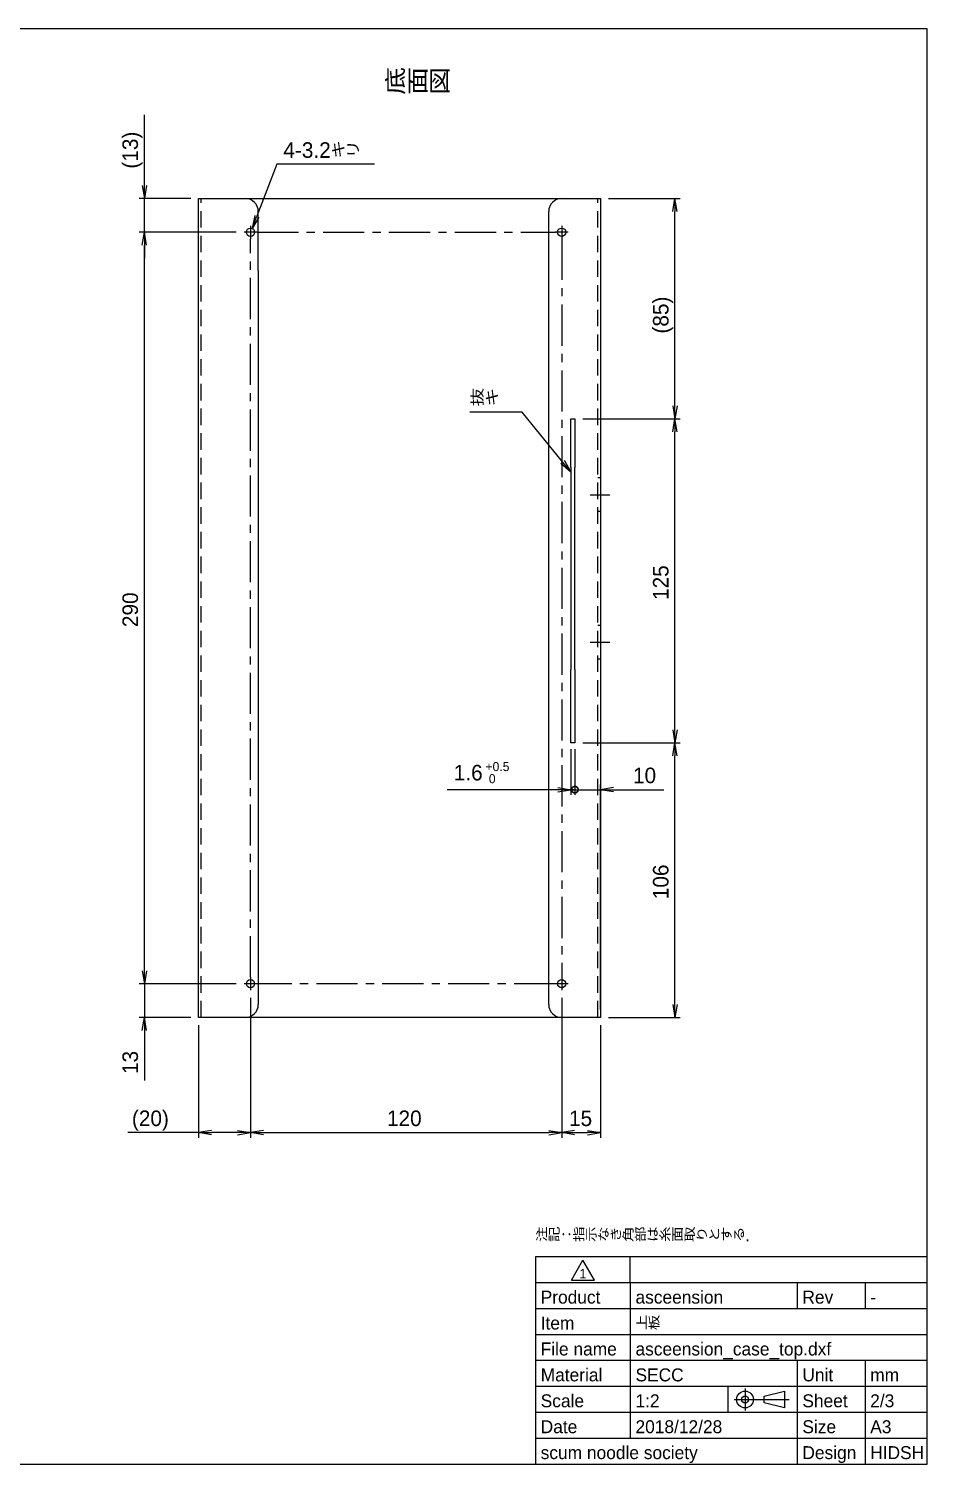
# Model space of a CAD drawing. Extents: x 10 to 810, y 10 to 564.
# Drawn here: x 463 to 810, y 10 to 564 of the extents above; entities that cross this region are included whole.
import ezdxf
from ezdxf.enums import TextEntityAlignment as Align

# ---------------------------------------------------------------- set-up
doc = ezdxf.new("R2010")
doc.units = 0
doc.header["$LTSCALE"] = 0.5
doc.linetypes.add('CENTER', pattern=[50.8, 31.75, -6.35, 6.35, -6.35])
doc.linetypes.add('DASH2', pattern=[19.05, 12.7, -6.35])
doc.layers.get('0').update_dxf_attribs({"linetype": 'CONTINUOUS'})
doc.layers.add('DIM', color=2, linetype='CONTINUOUS')
doc.layers.add('ZUWAKU', color=7, linetype='CONTINUOUS')
doc.styles.get("Standard").update_dxf_attribs({"font": 'FC-Txt.shx', "height": 6, "bigfont": '@ARExtfont2.shx'})
doc.dimstyles.new('JIS-1', dxfattribs={"dimtxt": 2.5, "dimasz": 5, "dimexe": 2, "dimexo": 3, "dimgap": 2.5, "dimtad": 1, "dimblk": 'OPEN', "dimcen": 2.5, "dimazin": 3, "dimtfac": 1, "dimtmove": 0, "dimatfit": 3})
doc.dimstyles.new('JIS-1$3', dxfattribs={"dimtxt": 2.5, "dimasz": 5, "dimexe": 2, "dimexo": 3, "dimgap": 2.5, "dimtad": 1, "dimtih": 1, "dimtoh": 1, "dimblk1": 'NONE', "dimblk2": 'OPEN', "dimsah": 1, "dimcen": 0, "dimazin": 3, "dimtfac": 1, "dimtofl": 0, "dimtmove": 0, "dimatfit": 3})

# ---------------------------------------------------------------- blocks, each defined once
blk = doc.blocks.new('_OPEN')
at = {"color": 0, "linetype": 'BYBLOCK'}
for p, q in [((-1, 0.166667), (0, 0)), ((-1, -0.166667), (0, 0)), ((0, 0), (-1, 0))]:
    blk.add_line(p, q, dxfattribs=at)
blk = doc.blocks.new('*D177')
at = {"layer": 'DIM', "color": 0}
for p, q in [((677.11, 288.43), (714.71, 288.43)), ((712.71, 187.46), (712.71, 283.43)), ((687.01, 182.46), (714.71, 182.46))]:
    blk.add_line(p, q, dxfattribs=at)
at = {"layer": 'DIM', "color": 0, "xscale": 5, "yscale": 5, "zscale": 5}
for p, rotation in [((712.71, 288.43), 90), ((712.71, 182.46), 270)]:
    blk.add_blockref('_OPEN', p, dxfattribs=dict(at, rotation=rotation))
at = {"layer": 'DIM', "color": 0, "linetype": 'CONTINUOUS'}
blk.add_text('106', height=6, rotation=90, dxfattribs=at).set_placement((710.21, 228.07))
blk = doc.blocks.new('*D178')
at = {"layer": 'DIM', "color": 0}
for p, q in [((677.11, 413.43), (714.71, 413.43)), ((712.71, 293.43), (712.71, 408.43)), ((677.11, 288.43), (714.71, 288.43))]:
    blk.add_line(p, q, dxfattribs=at)
at = {"layer": 'DIM', "color": 0, "xscale": 5, "yscale": 5, "zscale": 5}
for p, rotation in [((712.71, 413.43), 90), ((712.71, 288.43), 270)]:
    blk.add_blockref('_OPEN', p, dxfattribs=dict(at, rotation=rotation))
at = {"layer": 'DIM', "color": 0, "linetype": 'CONTINUOUS'}
blk.add_text('125', height=6, rotation=90, dxfattribs=at).set_placement((710.21, 343.55))
blk = doc.blocks.new('_DOTSMALL')
at = {"color": 0, "linetype": 'BYBLOCK', "const_width": 0.5}
blk.add_lwpolyline([(-0.0625, 0, 1), (0.0625, 0, 1)], format="xyb", close=True, dxfattribs=at)
blk = doc.blocks.new('*X247')
at = {"layer": 'DIM', "color": 0, "linetype": 'CONTINUOUS'}
for s, height, p in [('1.6', 6, (627.39, 273.92)), ('+0.5', 3.5, (639.63, 277.5)), (' 0', 3.5, (639.63, 272.84))]:
    blk.add_text(s, height=height, dxfattribs=at).set_placement(p)
blk = doc.blocks.new('*D179')
at = {"layer": 'DIM', "color": 0}
for p, q in [((672.51, 285.93), (672.51, 268.34)), ((674.11, 285.93), (674.11, 268.34)), ((672.51, 270.34), (624.89, 270.34)), ((667.51, 270.34), (662.51, 270.34)), ((672.51, 270.34), (674.11, 270.34))]:
    blk.add_line(p, q, dxfattribs=at)
blk.add_blockref('*X247', (0, 0), dxfattribs=at)
at = {"layer": 'DIM', "color": 0, "xscale": 5, "yscale": 5, "zscale": 5, "rotation": 180}
blk.add_blockref('_DOTSMALL', (674.11, 270.34), dxfattribs=at)
at = {"layer": 'DIM', "color": 0, "xscale": 5, "yscale": 5, "zscale": 5}
blk.add_blockref('_OPEN', (672.51, 270.34), dxfattribs=at)
blk = doc.blocks.new('*D180')
at = {"layer": 'DIM', "color": 0}
for p, q in [((508.11, 200.46), (508.11, 205.46)), ((543.51, 195.46), (506.11, 195.46)), ((508.11, 195.46), (508.11, 182.46)), ((526.01, 182.46), (506.11, 182.46)), ((508.11, 177.46), (508.11, 158.1))]:
    blk.add_line(p, q, dxfattribs=at)
at = {"layer": 'DIM', "color": 0, "xscale": 5, "yscale": 5, "zscale": 5}
for p, rotation in [((508.11, 195.46), 270), ((508.11, 182.46), 90)]:
    blk.add_blockref('_OPEN', p, dxfattribs=dict(at, rotation=rotation))
at = {"layer": 'DIM', "color": 0, "linetype": 'CONTINUOUS'}
blk.add_text('13', height=6, rotation=90, dxfattribs=at).set_placement((505.61, 160.6))
blk = doc.blocks.new('*D181')
at = {"layer": 'DIM', "color": 0}
for p, q in [((674.11, 285.43), (674.11, 268.34)), ((684.01, 185.46), (684.01, 272.34)), ((674.11, 270.34), (669.11, 270.34)), ((674.11, 270.34), (684.01, 270.34)), ((689.01, 270.34), (708.37, 270.34))]:
    blk.add_line(p, q, dxfattribs=at)
at = {"layer": 'DIM', "color": 0, "xscale": 5, "yscale": 5, "zscale": 5, "rotation": 180}
blk.add_blockref('_OPEN', (684.01, 270.34), dxfattribs=at)
at = {"layer": 'DIM', "color": 0, "linetype": 'CONTINUOUS'}
blk.add_text('10', height=6, dxfattribs=at).set_placement((696.51, 272.84))
blk = doc.blocks.new('_NONE')
blk = doc.blocks.new('*D183')
at = {"layer": 'DIM', "color": 0}
for p, q in [((543.51, 485.46), (506.11, 485.46)), ((508.11, 200.46), (508.11, 480.46)), ((543.51, 195.46), (506.11, 195.46))]:
    blk.add_line(p, q, dxfattribs=at)
at = {"layer": 'DIM', "color": 0, "xscale": 5, "yscale": 5, "zscale": 5}
for p, rotation in [((508.11, 485.46), 90), ((508.11, 195.46), 270)]:
    blk.add_blockref('_OPEN', p, dxfattribs=dict(at, rotation=rotation))
at = {"layer": 'DIM', "color": 0, "linetype": 'CONTINUOUS'}
blk.add_text('290', height=6, rotation=90, dxfattribs=at).set_placement((505.61, 333.08))
blk = doc.blocks.new('*D184')
at = {"layer": 'DIM', "color": 0}
for p, q in [((508.11, 503.46), (508.11, 530.74)), ((526.01, 498.46), (506.11, 498.46)), ((508.11, 485.46), (508.11, 498.46)), ((543.51, 485.46), (506.11, 485.46)), ((508.11, 480.46), (508.11, 475.46))]:
    blk.add_line(p, q, dxfattribs=at)
at = {"layer": 'DIM', "color": 0, "xscale": 5, "yscale": 5, "zscale": 5}
for p, rotation in [((508.11, 498.46), 270), ((508.11, 485.46), 90)]:
    blk.add_blockref('_OPEN', p, dxfattribs=dict(at, rotation=rotation))
at = {"layer": 'DIM', "color": 0, "linetype": 'CONTINUOUS'}
blk.add_text('(13)', height=6, rotation=90, dxfattribs=at).set_placement((505.61, 510))
blk = doc.blocks.new('*D185')
at = {"layer": 'DIM', "color": 0}
for p, q in [((549.01, 189.96), (549.01, 136.02)), ((529.01, 179.46), (529.01, 136.02)), ((529.01, 138.02), (501.73, 138.02)), ((544.01, 138.02), (534.01, 138.02))]:
    blk.add_line(p, q, dxfattribs=at)
at = {"layer": 'DIM', "color": 0, "xscale": 5, "yscale": 5, "zscale": 5, "rotation": 180}
blk.add_blockref('_OPEN', (529.01, 138.02), dxfattribs=at)
at = {"layer": 'DIM', "color": 0, "xscale": 5, "yscale": 5, "zscale": 5}
blk.add_blockref('_OPEN', (549.01, 138.02), dxfattribs=at)
at = {"layer": 'DIM', "color": 0, "linetype": 'CONTINUOUS'}
blk.add_text('(20)', height=6, dxfattribs=at).set_placement((503.27, 140.52))
blk = doc.blocks.new('*D186')
at = {"layer": 'DIM', "color": 0}
for p, q in [((549.01, 189.96), (549.01, 136.02)), ((669.01, 189.96), (669.01, 136.02)), ((554.01, 138.02), (664.01, 138.02))]:
    blk.add_line(p, q, dxfattribs=at)
at = {"layer": 'DIM', "color": 0, "xscale": 5, "yscale": 5, "zscale": 5, "rotation": 180}
blk.add_blockref('_OPEN', (549.01, 138.02), dxfattribs=at)
at = {"layer": 'DIM', "color": 0, "xscale": 5, "yscale": 5, "zscale": 5}
blk.add_blockref('_OPEN', (669.01, 138.02), dxfattribs=at)
at = {"layer": 'DIM', "color": 0, "linetype": 'CONTINUOUS'}
blk.add_text('120', height=6, dxfattribs=at).set_placement((601.63, 140.52))
blk = doc.blocks.new('*D187')
at = {"layer": 'DIM', "color": 0}
for p, q in [((669.01, 189.96), (669.01, 136.02)), ((684.01, 179.46), (684.01, 136.02)), ((674.01, 138.02), (679.01, 138.02))]:
    blk.add_line(p, q, dxfattribs=at)
at = {"layer": 'DIM', "color": 0, "xscale": 5, "yscale": 5, "zscale": 5, "rotation": 180}
blk.add_blockref('_OPEN', (669.01, 138.02), dxfattribs=at)
at = {"layer": 'DIM', "color": 0, "xscale": 5, "yscale": 5, "zscale": 5}
blk.add_blockref('_OPEN', (684.01, 138.02), dxfattribs=at)
at = {"layer": 'DIM', "color": 0, "linetype": 'CONTINUOUS'}
blk.add_text('15', height=6, dxfattribs=at).set_placement((671.83, 140.52))
blk = doc.blocks.new('*D188')
at = {"layer": 'DIM', "color": 0}
for p, q in [((559.17, 511.67), (551.4, 491.61)), ((596.83, 511.67), (559.17, 511.67))]:
    blk.add_line(p, q, dxfattribs=at)
at = {"layer": 'DIM', "color": 0, "xscale": 5, "yscale": 5, "zscale": 5, "rotation": 248.8059731455563}
blk.add_blockref('_OPEN', (549.59, 486.95), dxfattribs=at)
at = {"layer": 'DIM', "color": 0, "linetype": 'CONTINUOUS'}
blk.add_text('4-3.2キリ', height=6, dxfattribs=at).set_placement((561.67, 514.17))
blk = doc.blocks.new('*D190')
at = {"layer": 'DIM', "color": 0}
for p, q in [((687.01, 498.46), (714.71, 498.46)), ((712.71, 418.43), (712.71, 493.46)), ((677.11, 413.43), (714.71, 413.43))]:
    blk.add_line(p, q, dxfattribs=at)
at = {"layer": 'DIM', "color": 0, "xscale": 5, "yscale": 5, "zscale": 5}
for p, rotation in [((712.71, 498.46), 90), ((712.71, 413.43), 270)]:
    blk.add_blockref('_OPEN', p, dxfattribs=dict(at, rotation=rotation))
at = {"layer": 'DIM', "color": 0, "linetype": 'CONTINUOUS'}
blk.add_text('(85)', height=6, rotation=90, dxfattribs=at).set_placement((710.21, 446.35))
blk = doc.blocks.new('TITLE')
at = {"layer": 'ZUWAKU'}
for p, q in [((-75.54, 35), (-75.54, 0)), ((0, 35), (-75.54, 35)), ((-57.26, 35), (-57.26, 5)), ((-25.08, 35), (-25.08, 30)), ((-12, 35), (-12, 30)), ((0, 30), (-75.54, 30)), ((0, 25), (-75.54, 25)), ((0, 20), (-75.54, 20)), ((-25.08, 20), (-25.08, 0)), ((-12, 20), (-12, 0)), ((0, 15), (-75.54, 15)), ((-38.48, 15), (-38.48, 10)), ((-31.44, 13.17), (-27.5, 14.11)), ((-27.5, 14.11), (-27.5, 10.89)), ((-31.44, 11.83), (-31.44, 13.17)), ((-27.5, 10.89), (-31.44, 11.83)), ((0, 10), (-75.54, 10)), ((0, 5), (-75.54, 5))]:
    blk.add_line(p, q, dxfattribs=at)
at = {"layer": 'ZUWAKU', "linetype": 'CENTER'}
for p, q in [((-35.14, 14.61), (-35.14, 10.39)), ((-37.25, 12.5), (-26.66, 12.5))]:
    blk.add_line(p, q, dxfattribs=at)
at = {"layer": 'ZUWAKU'}
for radius in [1.61, 0.672]:
    blk.add_circle((-35.14, 12.5), radius, dxfattribs=at)
for tag, p in [('PRODUCT', (-56.26, 31)), ('REV', (-11, 31)), ('ITEM', (-56.26, 26)), ('FILE_NAME', (-56.26, 21)), ('MATERIAL', (-56.26, 16)), ('UNIT', (-11, 16)), ('SCALE', (-56.26, 11)), ('SHEET', (-11, 11)), ('DATE', (-56.26, 6)), ('SIZE', (-11, 6)), ('COMPANY', (-74.54, 1)), ('DESIGNED', (-11, 1))]:
    blk.add_attdef(tag, p, '', height=2.5)
for s, p in [('Product', (-74.54, 31)), ('Rev', (-24.08, 31)), ('Item', (-74.54, 26)), ('File name', (-74.54, 21)), ('Material', (-74.54, 16)), ('Unit', (-24.08, 16)), ('Scale', (-74.54, 11)), ('Sheet', (-24.08, 11)), ('Date', (-74.54, 6)), ('Size', (-24.08, 6)), ('Design', (-24.08, 1))]:
    blk.add_text(s, height=2.5, dxfattribs=at).set_placement(p)
blk = doc.blocks.new('MOD_MARK')
at = {"layer": 'ZUWAKU'}
for p, q in [((6.92, 0.5), (9.14, 4.36)), ((11.37, 0.5), (9.14, 4.36)), ((6.92, 0.5), (11.37, 0.5))]:
    blk.add_line(p, q, dxfattribs=at)
blk.add_text('1', height=1.79, dxfattribs=at).set_placement((9.14, 1.79), align=Align.MIDDLE_CENTER)
blk = doc.blocks.new('*X245')
at = {"layer": 'DIM'}
for p, q in [((653.82, 416.05), (633.62, 416.05)), ((669.36, 396.91), (653.82, 416.05))]:
    blk.add_line(p, q, dxfattribs=at)
at = {"layer": 'DIM', "xscale": 5, "yscale": 5, "zscale": 5, "rotation": 309.0831145792079}
blk.add_blockref('_OPEN', (672.51, 393.03), dxfattribs=at)

msp = doc.modelspace()

# ---------------------------------------------------------------- linework, layer by layer
at = {"linetype": 'DASH2'}
for p, q in [((530.011, 182.459), (530.011, 498.459)), ((683.011, 182.459), (683.011, 498.459))]:
    msp.add_line(p, q, dxfattribs=at)
for p, q in [((552.011, 470.674), (552.011, 493.459)), ((664.011, 187.459), (664.011, 493.459)), ((668.179, 498.459), (684.011, 498.459)), ((552.011, 470.674), (552.011, 187.459)), ((672.511, 394.674), (672.511, 316.674)), ((674.111, 316.674), (674.111, 394.674)), ((684.011, 390.659), (683.011, 390.659)), ((684.011, 377.659), (683.011, 377.659)), ((684.011, 333.759), (683.011, 333.759)), ((684.011, 320.759), (683.011, 320.759)), ((684.011, 182.459), (668.179, 182.459))]:
    msp.add_line(p, q)
msp.add_lwpolyline([(684.011, 498.459), (684.011, 182.459), (529.011, 182.459), (529.011, 498.459)], close=True)
for points in [[(672.511, 394.674), (672.511, 413.434), (674.111, 413.434), (674.111, 394.674)], [(674.111, 316.674), (674.111, 288.434), (672.511, 288.434), (672.511, 316.674)]]:
    msp.add_lwpolyline(points)
for centre in [(549.011, 485.459), (669.011, 485.459), (549.011, 195.459), (669.011, 195.459)]:
    msp.add_circle(centre, 1.6)
for centre, radius, start, end in [((547.011, 493.459), 5, 0, 90), ((669.011, 493.459), 5, 90, 180), ((572.845, 384.159), 6.5, 262.93029, 262.93029), ((547.011, 187.459), 5, 270, 0), ((669.011, 187.459), 5, 180, 270)]:
    msp.add_arc(centre, radius, start, end)
at = {"layer": 'DIM', "linetype": 'CENTER'}
for p, q in [((549.011, 487.959), (549.011, 482.959)), ((669.011, 487.959), (669.011, 482.959)), ((551.511, 485.459), (546.511, 485.459)), ((549.011, 197.959), (549.011, 482.959)), ((551.611, 485.459), (666.611, 485.459)), ((671.511, 485.459), (666.511, 485.459)), ((669.011, 482.959), (669.011, 197.959)), ((680.011, 384.159), (687.611, 384.159)), ((680.011, 327.259), (687.611, 327.259)), ((551.511, 195.459), (546.511, 195.459)), ((549.011, 197.959), (549.011, 192.959)), ((666.511, 195.459), (551.611, 195.459)), ((671.511, 195.459), (666.511, 195.459)), ((669.011, 197.959), (669.011, 192.959))]:
    msp.add_line(p, q, dxfattribs=at)
at = {"layer": 'ZUWAKU'}
for p, q in [((810, 90), (658.917, 90)), ((658.917, 90), (658.917, 80)), ((695.486, 80), (695.486, 90))]:
    msp.add_line(p, q, dxfattribs=at)
msp.add_lwpolyline([(10, 564), (10, 10), (810, 10), (810, 564)], close=True, dxfattribs=at)

# ---------------------------------------------------------------- block references
at = {"xscale": 2, "yscale": 2, "zscale": 2}
msp.add_blockref('MOD_MARK', (658.917, 80), dxfattribs=at)
at = {"layer": 'DIM'}
msp.add_blockref('*X245', (0, 0), dxfattribs=at)
at = {"layer": 'ZUWAKU', "xscale": 2, "yscale": 2, "zscale": 2}
msp.add_blockref('TITLE', (810, 10), dxfattribs=at).add_auto_attribs({'PRODUCT': 'asceension', 'REV': '-', 'ITEM': '上板', 'MATERIAL': 'SECC', 'SCALE': '1:2', 'DATE': '2018/12/28', 'SHEET': '2/3', 'SIZE': 'A3', 'UNIT': 'mm', 'DESIGNED': 'HIDSH', 'COMPANY': 'scum noodle society', 'FILE_NAME': 'asceension_case_top.dxf'})

# ---------------------------------------------------------------- texts
at = {"layer": 'DIM'}
msp.add_text('底面図', height=9, dxfattribs=at).set_placement((600.527, 538.903))
at = {"layer": 'DIM', "linetype": 'CONTINUOUS'}
msp.add_text('抜キ', height=6, dxfattribs=at).set_placement((633.519, 418.547))
at = {"layer": 'ZUWAKU', "linetype": 'CONTINUOUS'}
msp.add_text('注記：指示なき角部は糸面取りとする.', height=5, dxfattribs=at).set_placement((658.939, 96.025))

# ---------------------------------------------------------------- dimensions: what is measured, and where the dimension line sits
at = {"layer": 'DIM'}
for base, p1, p2, text, override, picture, middle in [((508.107, 498.459), (546.511, 485.459), (529.011, 498.459), '{(<>)}', {"dimlfac": 1, "dimpost": '<>', "dimtolj": 0}, '*D184', (502.607, 519.599)), ((712.708086593, 498.458839471), (674.111457884, 413.433839471), (684.011457884, 498.458839471), '(<>)', {"dimlfac": 1, "dimrnd": 0.5, "dimpost": '<>'}, '*D190', (707.208086593, 455.946339471))]:
    dim = msp.add_linear_dim(base=base, p1=p1, p2=p2, angle=90, text=text, dimstyle='JIS-1', override=override, dxfattribs=at)
    dim.commit()
    dim.dimension.update_dxf_attribs({"geometry": picture, "text_midpoint": middle})
dim = msp.add_diameter_dim_2p(p1=(548.433, 483.967), p2=(549.59, 486.951), text='{4-<>\\M+1834C\\M+1838A}', dimstyle='JIS-1$3', override={"dimpost": '<>', "dimtolj": 0}, dxfattribs=at)
dim.commit()
dim.dimension.update_dxf_attribs({"geometry": '*D188', "text_midpoint": (579.254, 511.667), "dimtype": 163})
for base, p1, p2, override, picture, middle in [((508.107, 485.459), (546.511, 195.459), (546.511, 485.459), {"dimlfac": 1, "dimpost": '<>'}, '*D183', (502.607, 340.459)), ((712.708, 413.434), (674.111, 288.434), (674.111, 413.434), {"dimlfac": 1}, '*D178', (707.208, 350.934)), ((712.708086593, 288.433839471), (684.011457884, 182.458839471), (674.111457884, 288.433839471), {"dimlfac": 1, "dimrnd": 0.5}, '*D177', (707.208086593, 235.446339471)), ((508.107, 182.459), (546.511, 195.459), (529.011, 182.459), {"dimlfac": 1}, '*D180', (502.607, 165.279))]:
    dim = msp.add_linear_dim(base=base, p1=p1, p2=p2, angle=90, dimstyle='JIS-1', override=override, dxfattribs=at)
    dim.commit()
    dim.dimension.update_dxf_attribs({"geometry": picture, "text_midpoint": middle})
dim = msp.add_linear_dim(base=(674.111, 270.335), p1=(672.511, 288.934), p2=(674.111, 288.934), dimstyle='JIS-1', override={"dimlfac": 1, "dimblk1": 'OPEN', "dimblk2": 'DOTSMALL', "dimsah": 1, "dimsd2": 0, "dimtol": 1, "dimlim": 0, "dimtp": 0.5, "dimtm": 0, "dimtfac": 1.4, "dimtolj": 1, "dimtzin": 11}, dxfattribs=at)
dim.commit()
dim.dimension.update_dxf_attribs({"geometry": '*D179', "text_midpoint": (638.273, 270.335), "dimtype": 160})
for base, p1, p2, override, picture, middle in [((684.011, 270.335), (674.111, 288.434), (684.011, 182.459), {"dimlfac": 1, "dimrnd": 0.5, "dimblk1": 'NONE', "dimblk2": 'OPEN', "dimsah": 1}, '*D181', (701.191, 275.835)), ((669.011, 138.02), (549.011, 192.959), (669.011, 192.959), {"dimlfac": 1, "dimpost": '<>'}, '*D186', (609.011, 143.52)), ((684.011, 138.02), (669.011, 192.959), (684.011, 182.459), {"dimlfac": 1, "dimrnd": 0.5, "dimpost": '<>', "dimtolj": 0}, '*D187', (676.511, 143.52))]:
    dim = msp.add_linear_dim(base=base, p1=p1, p2=p2, dimstyle='JIS-1', override=override, dxfattribs=at)
    dim.commit()
    dim.dimension.update_dxf_attribs({"geometry": picture, "text_midpoint": middle})
dim = msp.add_linear_dim(base=(529.011, 138.02), p1=(549.011, 192.959), p2=(529.011, 182.459), text='(<>)', dimstyle='JIS-1', override={"dimlfac": 1, "dimpost": '<>'}, dxfattribs=at)
dim.commit()
dim.dimension.update_dxf_attribs({"geometry": '*D185', "text_midpoint": (512.871, 143.52)})

doc.saveas('drawing.dxf')
